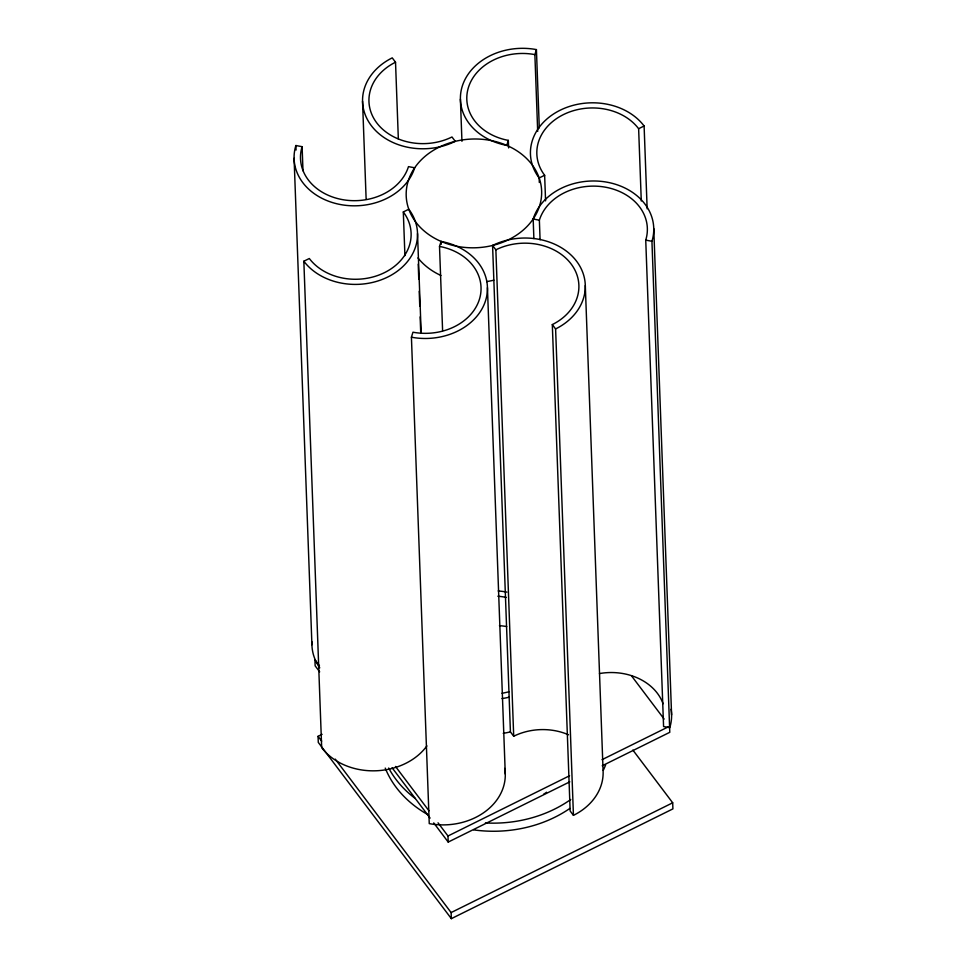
<?xml version="1.0" encoding="UTF-8"?>
<svg xmlns="http://www.w3.org/2000/svg" width="967" height="967" viewBox="0 0 967 967"><rect width="100%" height="100%" fill="white"/><g stroke="black" fill="none" stroke-linecap="round" stroke-linejoin="round"><path stroke-width="1.45" d="M504.75 768.39A61.223 49.16 -2.1 0 1 429.251 823.618L411.422 337.205L412.969 332.201A54.829 44.023 -2.1 0 0 479.427 299.274A54.829 44.023 -2.1 0 0 439.514 246.416L441.061 241.412A67.763 54.394 -2.1 0 1 439.042 147.214A67.763 54.394 -2.1 0 1 541.653 191.587A67.763 54.394 -2.1 0 1 441.061 241.412L441.17 244.421M536.419 49.595L534.872 54.599A54.829 44.023 -2.1 0 0 468.415 87.526A54.829 44.023 -2.1 0 0 508.328 140.384L506.781 145.388A61.223 49.16 -2.1 0 1 462.214 86.365A61.223 49.16 -2.1 0 1 536.419 49.595L539.296 127.91M303.843 261.223L309.319 258.515A54.829 44.023 -2.1 0 0 384.54 272.609A54.829 44.023 -2.1 0 0 403.312 211.954L408.799 209.235A61.223 49.16 -2.1 0 1 387.84 276.973A61.223 49.16 -2.1 0 1 303.843 261.223L321.673 747.648A61.223 49.16 -2.1 0 0 426.894 745.92M539.32 182.497L539.151 177.976L544.639 175.269A54.829 44.023 -2.1 0 1 563.41 114.602A54.829 44.023 -2.1 0 1 638.631 128.708L644.107 125.988L647.153 208.812M632.865 750.054L672.694 802.803L672.911 808.883L451.347 918.65L318.288 742.414L318.058 736.334L322.108 734.328M569.805 781.832L448.204 842.076L447.987 835.996L569.575 775.752M602.006 759.687L668.209 726.894M602.223 765.767L669.78 732.309L651.939 241.291A61.223 49.16 -2.1 0 0 607.373 182.255A61.223 49.16 -2.1 0 0 533.168 219.025L533.881 238.595M451.347 918.65L451.118 912.57L672.694 802.803M295.89 145.521L302.103 146.682A54.829 44.023 -2.1 0 0 342.016 199.54A54.829 44.023 -2.1 0 0 408.473 166.626L414.674 167.787A61.223 49.16 -2.1 0 1 340.469 204.545A61.223 49.16 -2.1 0 1 295.89 145.521L296.059 150.042M533.168 219.025L539.368 220.186A54.829 44.023 -2.1 0 1 605.826 187.26A54.829 44.023 -2.1 0 1 645.738 240.118L663.58 726.543L669.78 727.704A61.223 49.16 -2.1 0 0 671.062 709.234M645.738 240.118L651.939 241.291M395.527 62.214L392.239 57.863A61.223 49.16 -2.1 0 0 371.268 125.589A61.223 49.16 -2.1 0 0 455.264 141.339L451.976 136.976A54.829 44.023 -2.1 0 1 376.755 122.882A54.829 44.023 -2.1 0 1 395.527 62.214L398.344 139.018M585.301 285.567L603.13 771.98A61.223 49.16 -2.1 0 1 573.443 815.362L555.602 328.949A61.223 49.16 -2.1 0 0 576.574 261.211A61.223 49.16 -2.1 0 0 492.578 245.461L495.866 249.824L513.707 736.238A54.829 44.023 -2.1 0 1 568.511 734.775M495.866 249.824A54.829 44.023 -2.1 0 1 571.086 263.931A54.829 44.023 -2.1 0 1 552.314 324.586L555.602 328.949M631.536 675.873L664.124 719.037M492.578 245.461L510.419 731.886L513.707 736.238M573.443 815.362L570.155 810.999L552.314 324.586M319.448 665.755L314.928 659.76L315.145 665.84L319.666 671.835M395.479 766.456L428.973 810.817M438.027 822.808L447.987 835.996M392.082 767.738L430.097 818.094M433.724 822.893L448.204 842.076M318.058 736.334L321.685 741.133M335.259 759.119L451.118 912.57M653.752 228.514L671.594 714.927M638.631 128.708L641.278 200.991M544.639 175.269L545.581 200.87M534.872 54.599L537.688 131.403M539.368 220.186L540.082 239.768M508.328 140.384L508.606 147.915M487.441 287.67L505.282 774.083M460.401 99.142L461.948 141.303M439.514 246.416L442.608 330.75M417.526 233.591L421.165 332.974M418.215 264.16L418.771 279.221M419.207 291.272L419.763 306.334M420.149 316.874L420.693 331.935M403.312 211.954L404.919 255.626M362.54 101.245L366.13 199.129M302.103 146.682L302.985 170.772M294.089 158.298L311.918 644.711M546.548 792.239A13.611 10.927 -2.1 0 1 543.768 794.052M570.748 799.491A115.653 92.844 -2.1 0 1 485.422 822.941M415.302 798.537A115.653 92.844 -2.1 0 1 388.674 768.016M605.608 764.933A115.653 92.844 -2.1 0 1 603.263 770.348M569.841 808.448A115.653 92.844 -2.1 0 1 473.697 829.879M427.91 814.673A115.653 92.844 -2.1 0 1 385.241 768.1M441.061 241.412A61.223 49.16 -2.1 0 1 485.627 300.447A61.223 49.16 -2.1 0 1 411.422 337.205M599.455 673.564A54.829 44.023 -2.1 0 1 663.084 703.758M493.847 280.164A67.763 54.394 -2.1 0 1 486.655 281.578M440.952 275.498A67.763 54.394 -2.1 0 1 417.962 257.947M510.419 731.886A67.763 54.394 -2.1 0 1 503.227 733.3M499.443 625.661A67.763 54.394 -2.1 0 1 506.732 626.556M509.138 697.183A67.763 54.394 -2.1 0 1 501.946 698.597M498.174 590.958A67.763 54.394 -2.1 0 1 506.889 592.118M509.053 691.731A61.223 49.16 -2.1 0 1 502.006 693.254M497.836 596.216A61.223 49.16 -2.1 0 1 506.382 597.437M539.151 177.976A61.223 49.16 -2.1 0 1 560.123 110.238A61.223 49.16 -2.1 0 1 644.107 125.988M319.763 667.846A61.223 49.16 -2.1 0 1 311.966 641.87"/></g></svg>
